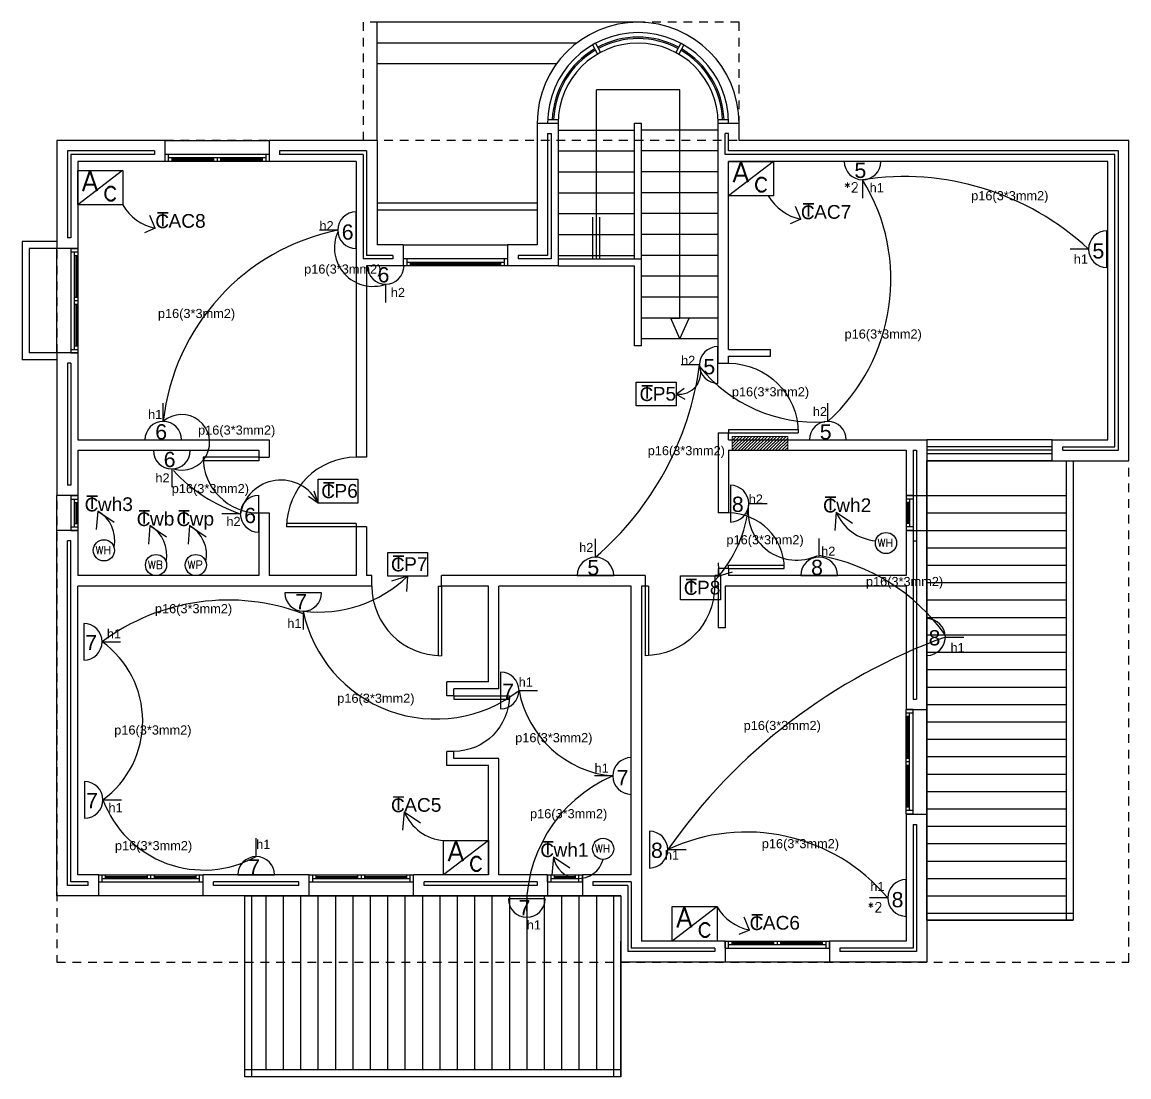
# Model space of a CAD drawing. Header units: millimetres. Extents: x -1152.8 to -1111.9, y 13007.9 to 13069.
# Drawn here: x -1152.81 to -1136.91, y 13053.82 to 13068.97 of the extents above; entities that cross this region are included whole.
import ezdxf
from ezdxf.enums import TextEntityAlignment as Align

# ---------------------------------------------------------------- set-up
doc = ezdxf.new("R2010")
doc.units = ezdxf.units.MM
doc.header["$LTSCALE"] = 0.5
doc.linetypes.add('HIDDEN', pattern=[0.375, 0.25, -0.125])
for name, color, linetype in [('1power', 2, 'CONTINUOUS'), ('A-DOOR', 4, 'CONTINUOUS'), ('A-FLOR-STRS', 2, 'CONTINUOUS'), ('A-WALL', 7, 'CONTINUOUS'), ('A-WINDOW', 150, 'CONTINUOUS'), ('M-BALCONY', 6, 'CONTINUOUS'), ('M-ELEV-LOWER', 8, 'CONTINUOUS'), ('M-FB', 4, 'CONTINUOUS'), ('M-outline-wall', 3, 'CONTINUOUS'), ('M-SANITARY', 1, 'CONTINUOUS'), ('M-TILING', 251, 'CONTINUOUS')]:
    doc.layers.add(name, color=color, linetype=linetype)
doc.layers.add('doors', color=2, linetype='CONTINUOUS', lineweight=9)
doc.layers.get('M-SANITARY').off()
doc.styles.add('RomanS', font='arial.ttf')
doc.styles.get("Standard").update_dxf_attribs({"font": 'romans.shx', "width": 0.8})

# ---------------------------------------------------------------- blocks, each defined once
blk = doc.blocks.new('D1000')
at = {"layer": 'A-DOOR'}
for p, q in [((0, 0), (-1000, 0)), ((0, 50), (-999, 50)), ((0, 50), (0, 0))]:
    blk.add_line(p, q, dxfattribs=at)
blk.add_arc((0, 0), 1000, 90, 180, dxfattribs=at)
blk = doc.blocks.new('D800')
at = {"layer": 'A-DOOR'}
for p, q in [((0, 0), (0, 50)), ((0, 50), (798, 50)), ((0, 0), (0, 50)), ((0, 0), (800, 0))]:
    blk.add_line(p, q, dxfattribs=at)
blk.add_arc((0, 0), 800, 0, 90, dxfattribs=at)

msp = doc.modelspace()

# ---------------------------------------------------------------- hatches: boundary and pattern name
at = {"layer": 'doors'}
h = msp.add_hatch(dxfattribs=at)
h.set_pattern_fill('ANSI31', color=256, scale=0.01)
h.set_pattern_definition([(45, (57.279495, 48.358567), (-0.0224506403, 0.0224506403), [])])
h.paths.add_polyline_path([(-1142.612, 13063.016), (-1142.612, 13062.816), (-1141.812, 13062.816), (-1141.812, 13063.016)])

# ---------------------------------------------------------------- linework, layer by layer
at = {"layer": '1power'}
for p, q in [((-1142.662, 13066.471), (-1142.662, 13066.966)), ((-1142.662, 13066.966), (-1142.017, 13066.966)), ((-1142.018, 13066.964), (-1142.662, 13066.471)), ((-1142.017, 13066.966), (-1142.017, 13066.471)), ((-1140.473, 13066.966), (-1141.001, 13066.966)), ((-1152.012, 13066.341), (-1152.012, 13066.837)), ((-1152.012, 13066.837), (-1151.367, 13066.837)), ((-1151.368, 13066.835), (-1152.012, 13066.341)), ((-1151.367, 13066.837), (-1151.367, 13066.341)), ((-1140.737, 13066.702), (-1140.737, 13066.438)), ((-1142.017, 13066.471), (-1142.662, 13066.471)), ((-1151.367, 13066.341), (-1152.012, 13066.341)), ((-1141.624, 13066.136), (-1141.702, 13066.319)), ((-1150.899, 13066.007), (-1150.977, 13066.189)), ((-1148.012, 13065.712), (-1148.012, 13066.241)), ((-1150.899, 13066.007), (-1151.053, 13065.941)), ((-1141.624, 13066.136), (-1141.778, 13066.071)), ((-1148.276, 13065.977), (-1148.54, 13065.977)), ((-1137.226, 13065.441), (-1137.226, 13065.97)), ((-1137.491, 13065.705), (-1137.755, 13065.705)), ((-1147.324, 13065.466), (-1147.853, 13065.466)), ((-1147.589, 13065.202), (-1147.589, 13064.938)), ((-1142.816, 13063.778), (-1142.816, 13064.306)), ((-1143.08, 13064.042), (-1143.345, 13064.042)), ((-1143.416, 13063.624), (-1143.301, 13063.707)), ((-1143.416, 13063.624), (-1143.292, 13063.549)), ((-1150.784, 13063.231), (-1150.784, 13063.495)), ((-1141.237, 13063.231), (-1141.237, 13063.495)), ((-1151.049, 13062.966), (-1150.52, 13062.966)), ((-1141.501, 13062.966), (-1140.972, 13062.966)), ((-1150.397, 13062.813), (-1150.926, 13062.813)), ((-1150.662, 13062.549), (-1150.662, 13062.285)), ((-1149.413, 13061.641), (-1149.413, 13062.17)), ((-1148.561, 13062.059), (-1148.618, 13062.231)), ((-1142.637, 13062.315), (-1142.637, 13061.786)), ((-1148.561, 13062.059), (-1148.698, 13062.151)), ((-1142.373, 13062.05), (-1142.108, 13062.05)), ((-1151.724, 13061.944), (-1151.746, 13061.68)), ((-1151.724, 13061.944), (-1151.488, 13061.783)), ((-1149.677, 13061.905), (-1149.941, 13061.905)), ((-1141.116, 13061.929), (-1141.138, 13061.665)), ((-1141.116, 13061.929), (-1140.88, 13061.768)), ((-1150.976, 13061.734), (-1150.998, 13061.47)), ((-1150.976, 13061.734), (-1150.74, 13061.573)), ((-1150.405, 13061.734), (-1150.427, 13061.47)), ((-1150.405, 13061.734), (-1150.169, 13061.573)), ((-1144.576, 13061.281), (-1144.576, 13061.545)), ((-1141.362, 13061.284), (-1141.362, 13061.548)), ((-1142.8, 13061.011), (-1142.805, 13061.2)), ((-1142.8, 13061.011), (-1142.605, 13061.07)), ((-1147.274, 13061.007), (-1147.507, 13060.937)), ((-1147.274, 13061.007), (-1147.288, 13060.789)), ((-1144.84, 13061.016), (-1144.311, 13061.016)), ((-1141.626, 13061.019), (-1141.097, 13061.019)), ((-1148.509, 13060.77), (-1149.038, 13060.77)), ((-1148.773, 13060.505), (-1148.773, 13060.241)), ((-1151.927, 13060.33), (-1151.927, 13059.801)), ((-1139.812, 13060.398), (-1139.812, 13059.87)), ((-1139.547, 13060.134), (-1139.283, 13060.134)), ((-1151.662, 13060.066), (-1151.398, 13060.066)), ((-1145.937, 13059.631), (-1145.937, 13059.102)), ((-1145.672, 13059.366), (-1145.408, 13059.366)), ((-1144.062, 13057.874), (-1144.062, 13058.402)), ((-1151.915, 13058.058), (-1151.915, 13057.53)), ((-1144.326, 13058.138), (-1144.59, 13058.138)), ((-1151.651, 13057.794), (-1151.386, 13057.794)), ((-1147.323, 13057.624), (-1147.345, 13057.36)), ((-1147.323, 13057.624), (-1147.087, 13057.463)), ((-1149.449, 13056.981), (-1149.449, 13057.245)), ((-1143.8, 13057.345), (-1143.8, 13056.816)), ((-1146.757, 13056.716), (-1146.757, 13057.212)), ((-1146.757, 13057.212), (-1146.112, 13057.212)), ((-1146.113, 13057.21), (-1146.757, 13056.716)), ((-1146.112, 13057.212), (-1146.112, 13056.716)), ((-1143.535, 13057.08), (-1143.271, 13057.08)), ((-1145.178, 13056.979), (-1145.2, 13056.714)), ((-1145.178, 13056.979), (-1144.942, 13056.817)), ((-1149.713, 13056.716), (-1149.185, 13056.716)), ((-1146.112, 13056.716), (-1146.757, 13056.716)), ((-1140.112, 13056.122), (-1140.112, 13056.65)), ((-1145.297, 13056.374), (-1145.826, 13056.374)), ((-1140.376, 13056.386), (-1140.64, 13056.386)), ((-1143.472, 13055.766), (-1143.472, 13056.262)), ((-1143.472, 13056.262), (-1142.828, 13056.262)), ((-1142.829, 13056.26), (-1143.472, 13055.766)), ((-1142.828, 13056.262), (-1142.828, 13055.766)), ((-1145.562, 13056.11), (-1145.562, 13055.846)), ((-1142.361, 13055.925), (-1142.439, 13056.108)), ((-1142.361, 13055.925), (-1142.515, 13055.859)), ((-1142.828, 13055.766), (-1143.472, 13055.766))]:
    msp.add_line(p, q, dxfattribs=at)
for points in [[(-1143.988, 13063.795), (-1143.416, 13063.795), (-1143.416, 13063.454), (-1143.988, 13063.454)], [(-1148.561, 13062.401), (-1147.989, 13062.401), (-1147.989, 13062.059), (-1148.561, 13062.059)], [(-1147.56, 13061.349), (-1146.988, 13061.349), (-1146.988, 13061.007), (-1147.56, 13061.007)], [(-1143.352, 13061.011), (-1142.78, 13061.011), (-1142.78, 13060.67), (-1143.352, 13060.67)]]:
    msp.add_lwpolyline(points, close=True, dxfattribs=at)
for centre in [(-1140.401, 13061.484), (-1151.637, 13061.379), (-1150.888, 13061.168), (-1150.317, 13061.168), (-1144.465, 13057.092)]:
    msp.add_circle(centre, 0.152, dxfattribs=at)
for centre, radius, start, end in [((-1140.737, 13066.966), 0.264, 180, 0), ((-1143.069, 13065.266), 2.739, 311.9971, 31.6232), ((-1140.142, 13062.855), 3.893, 47.0716, 98.7933), ((-1141.49, 13066.819), 0.695, 210.0176, 258.8661), ((-1150.765, 13066.689), 0.695, 210.0176, 258.8661), ((-1148.012, 13065.977), 0.264, 90, 270), ((-1147.649, 13062.885), 3.155, 101.4691, 173.7126), ((-1147.772, 13065.724), 0.553, 155.3801, 289.3685), ((-1137.226, 13065.705), 0.264, 90, 270), ((-1147.589, 13065.466), 0.264, 180, 0), ((-1142.816, 13064.042), 0.264, 90, 270), ((-1147.456, 13064.626), 4.415, 310.7276, 352.3964), ((-1143.372, 13063.933), 0.311, 261.848, 20.5738), ((-1141.417, 13065.354), 2.132, 218.7487, 273.6744), ((-1150.518, 13062.931), 0.4, 252.2381, 131.6079), ((-1150.784, 13062.966), 0.264, 0, 180), ((-1141.237, 13062.966), 0.264, 0, 180), ((-1150.662, 13062.813), 0.264, 180, 0), ((-1148.957, 13064.075), 2.286, 222.6568, 251.6581), ((-1149.093, 13061.794), 0.594, 26.4647, 169.2328), ((-1149.413, 13061.905), 0.264, 90, 270), ((-1142.637, 13062.05), 0.264, 270, 90), ((-1144.223, 13062.204), 1.856, 317.1481, 355.2572), ((-1141.685, 13061.935), 0.697, 170.5084, 295.5243), ((-1151.962, 13061.526), 0.481, 347.8707, 60.3355), ((-1140.499, 13062.182), 0.667, 202.2763, 265.6089), ((-1151.214, 13061.316), 0.481, 347.8707, 60.3355), ((-1150.643, 13061.316), 0.481, 347.8707, 60.3355), ((-1144.576, 13061.016), 0.264, 0, 180), ((-1141.362, 13061.019), 0.264, 0, 180), ((-1141.856, 13058.51), 2.839, 35.6778, 79.9806), ((-1148.549, 13062.326), 1.834, 262.9844, 314.0426), ((-1148.773, 13060.77), 0.264, 180, 0), ((-1149.852, 13057.63), 3.035, 69.1743, 126.6216), ((-1146.868, 13060.902), 1.946, 191.7629, 307.8969), ((-1151.927, 13060.066), 0.264, 270, 90), ((-1139.812, 13060.134), 0.264, 270, 90), ((-1136.72, 13052.311), 8.318, 109.8687, 145.0134), ((-1152.484, 13058.926), 1.405, 306.3765, 54.219), ((-1145.937, 13059.366), 0.264, 270, 90), ((-1144.192, 13059.637), 1.505, 190.3609, 264.8882), ((-1144.062, 13058.138), 0.264, 90, 270), ((-1151.915, 13057.794), 0.264, 270, 90), ((-1143.51, 13056.25), 2.057, 113.3864, 183.8998), ((-1150.199, 13058.336), 1.549, 200.4882, 298.9523), ((-1146.705, 13057.877), 0.667, 202.2763, 265.6089), ((-1143.8, 13057.08), 0.264, 270, 90), ((-1142.406, 13054.683), 2.65, 39.9866, 115.2177), ((-1149.449, 13056.716), 0.264, 0, 180), ((-1144.818, 13057.03), 0.364, 188.0959, 345.6638), ((-1140.112, 13056.386), 0.264, 90, 270), ((-1145.562, 13056.374), 0.264, 180, 0), ((-1142.227, 13056.608), 0.695, 210.0176, 258.8661)]:
    msp.add_arc(centre, radius, start, end, dxfattribs=at)
at = {"layer": 'A-FLOR-STRS'}
for p, q in [((-1144.562, 13065.566), (-1144.562, 13067.994)), ((-1143.362, 13067.994), (-1144.562, 13067.994)), ((-1143.362, 13064.716), (-1143.362, 13067.994)), ((-1145.112, 13067.416), (-1144.012, 13067.416)), ((-1144.012, 13065.566), (-1144.012, 13067.516)), ((-1144.012, 13067.516), (-1143.912, 13067.516)), ((-1143.912, 13064.316), (-1143.912, 13067.516)), ((-1142.812, 13067.416), (-1143.912, 13067.416)), ((-1145.112, 13067.116), (-1144.012, 13067.116)), ((-1142.812, 13067.116), (-1143.912, 13067.116)), ((-1145.112, 13066.816), (-1144.012, 13066.816)), ((-1142.812, 13066.816), (-1143.912, 13066.816)), ((-1145.112, 13066.516), (-1144.012, 13066.516)), ((-1143.509, 13066.516), (-1143.912, 13066.516)), ((-1142.812, 13066.516), (-1143.509, 13066.516)), ((-1145.112, 13066.216), (-1144.012, 13066.216)), ((-1144.612, 13065.566), (-1144.612, 13066.166)), ((-1144.512, 13065.566), (-1144.512, 13066.166)), ((-1142.812, 13066.216), (-1143.912, 13066.216)), ((-1145.112, 13065.916), (-1144.012, 13065.916)), ((-1142.812, 13065.916), (-1143.912, 13065.916)), ((-1145.112, 13065.616), (-1144.012, 13065.616)), ((-1145.112, 13065.566), (-1143.912, 13065.566)), ((-1142.812, 13065.616), (-1143.912, 13065.616)), ((-1145.112, 13065.466), (-1144.012, 13065.466)), ((-1144.012, 13064.316), (-1144.012, 13065.466)), ((-1142.812, 13065.316), (-1143.912, 13065.316)), ((-1142.812, 13065.016), (-1143.912, 13065.016)), ((-1142.812, 13064.716), (-1143.912, 13064.716)), ((-1142.812, 13064.416), (-1143.912, 13064.416)), ((-1143.912, 13064.316), (-1144.012, 13064.316))]:
    msp.add_line(p, q, dxfattribs=at)
for points in [[(-1143.362, 13064.416), (-1143.493, 13064.716), (-1143.362, 13064.716)], [(-1143.362, 13064.416), (-1143.23, 13064.716), (-1143.362, 13064.716)]]:
    msp.add_lwpolyline(points, dxfattribs=at)
at = {"layer": 'A-WALL'}
for p, q in [((-1145.412, 13067.516), (-1145.412, 13065.766)), ((-1145.412, 13067.516), (-1145.112, 13067.516)), ((-1145.112, 13067.516), (-1145.112, 13066.816)), ((-1145.112, 13067.516), (-1145.112, 13065.466)), ((-1142.812, 13064.066), (-1142.812, 13067.516)), ((-1142.812, 13067.516), (-1142.512, 13067.516)), ((-1142.512, 13067.266), (-1142.512, 13067.516)), ((-1150.762, 13067.266), (-1152.312, 13067.266)), ((-1152.312, 13067.266), (-1152.312, 13065.716)), ((-1150.762, 13067.266), (-1150.762, 13066.966)), ((-1147.712, 13067.266), (-1149.262, 13067.266)), ((-1149.262, 13067.266), (-1149.262, 13066.966)), ((-1147.712, 13067.266), (-1147.712, 13065.766)), ((-1145.262, 13067.366), (-1145.262, 13065.616)), ((-1145.262, 13067.366), (-1145.212, 13067.366)), ((-1145.212, 13067.366), (-1145.212, 13065.566)), ((-1142.662, 13067.366), (-1142.712, 13067.366)), ((-1142.712, 13067.066), (-1142.712, 13067.366)), ((-1142.662, 13067.116), (-1142.662, 13067.366)), ((-1136.912, 13067.266), (-1142.512, 13067.266)), ((-1136.912, 13062.666), (-1136.912, 13067.266)), ((-1150.912, 13067.116), (-1152.162, 13067.116)), ((-1152.162, 13067.116), (-1152.162, 13065.866)), ((-1150.912, 13067.116), (-1150.912, 13067.066)), ((-1147.862, 13067.116), (-1149.112, 13067.116)), ((-1149.112, 13067.116), (-1149.112, 13067.066)), ((-1147.862, 13067.116), (-1147.862, 13065.616)), ((-1137.062, 13067.116), (-1142.662, 13067.116)), ((-1137.062, 13062.816), (-1137.062, 13067.116)), ((-1150.912, 13067.066), (-1152.112, 13067.066)), ((-1152.112, 13067.066), (-1152.112, 13065.866)), ((-1150.762, 13066.966), (-1152.012, 13066.966)), ((-1152.012, 13066.966), (-1152.012, 13065.716)), ((-1148.012, 13066.966), (-1149.262, 13066.966)), ((-1147.912, 13067.066), (-1149.112, 13067.066)), ((-1148.012, 13066.966), (-1148.012, 13062.716)), ((-1147.912, 13067.066), (-1147.912, 13065.566)), ((-1137.112, 13067.066), (-1142.712, 13067.066)), ((-1137.212, 13066.966), (-1142.662, 13066.966)), ((-1142.662, 13064.266), (-1142.662, 13066.966)), ((-1137.212, 13062.966), (-1137.212, 13066.966)), ((-1137.112, 13062.866), (-1137.112, 13067.066)), ((-1152.112, 13065.866), (-1152.162, 13065.866)), ((-1152.012, 13065.716), (-1152.312, 13065.716)), ((-1147.337, 13065.766), (-1147.712, 13065.766)), ((-1147.337, 13065.766), (-1147.337, 13065.466)), ((-1145.412, 13065.766), (-1145.837, 13065.766)), ((-1145.837, 13065.766), (-1145.837, 13065.466)), ((-1147.487, 13065.566), (-1147.912, 13065.566)), ((-1147.487, 13065.616), (-1147.862, 13065.616)), ((-1147.487, 13065.616), (-1147.487, 13065.566)), ((-1145.262, 13065.616), (-1145.687, 13065.616)), ((-1145.687, 13065.616), (-1145.687, 13065.566)), ((-1145.212, 13065.566), (-1145.687, 13065.566)), ((-1147.862, 13065.466), (-1147.862, 13062.716)), ((-1147.337, 13065.466), (-1147.862, 13065.466)), ((-1145.112, 13065.466), (-1145.837, 13065.466)), ((-1142.662, 13064.266), (-1142.062, 13064.266)), ((-1142.062, 13064.166), (-1142.062, 13064.266)), ((-1152.012, 13064.216), (-1152.312, 13064.216)), ((-1152.312, 13064.216), (-1152.312, 13062.166)), ((-1152.012, 13064.216), (-1152.012, 13062.966)), ((-1142.662, 13064.066), (-1142.662, 13064.166)), ((-1142.662, 13064.166), (-1142.062, 13064.166)), ((-1152.112, 13064.066), (-1152.162, 13064.066)), ((-1152.162, 13064.066), (-1152.162, 13062.316)), ((-1152.112, 13064.066), (-1152.112, 13062.316)), ((-1142.812, 13064.066), (-1142.662, 13064.066)), ((-1152.012, 13062.966), (-1149.262, 13062.966)), ((-1149.262, 13062.966), (-1149.262, 13062.716)), ((-1142.812, 13063.066), (-1142.662, 13063.066)), ((-1142.812, 13063.066), (-1142.812, 13061.916)), ((-1142.662, 13062.966), (-1142.662, 13063.066)), ((-1142.662, 13062.966), (-1139.812, 13062.966)), ((-1139.812, 13062.966), (-1139.812, 13059.091)), ((-1138.012, 13062.966), (-1137.212, 13062.966)), ((-1138.012, 13062.666), (-1138.012, 13062.966)), ((-1152.012, 13062.816), (-1152.012, 13062.166)), ((-1152.012, 13062.816), (-1149.412, 13062.816)), ((-1149.412, 13062.816), (-1149.412, 13062.716)), ((-1142.662, 13062.816), (-1140.112, 13062.816)), ((-1142.662, 13062.816), (-1142.662, 13061.916)), ((-1142.462, 13062.816), (-1142.412, 13062.816)), ((-1140.112, 13062.816), (-1140.112, 13061.016)), ((-1140.012, 13062.816), (-1140.012, 13059.241)), ((-1140.012, 13062.816), (-1139.962, 13062.816)), ((-1139.962, 13062.816), (-1139.962, 13059.241)), ((-1137.862, 13062.866), (-1137.112, 13062.866)), ((-1137.862, 13062.816), (-1137.862, 13062.866)), ((-1137.862, 13062.816), (-1137.062, 13062.816)), ((-1149.412, 13062.716), (-1149.262, 13062.716)), ((-1147.862, 13062.716), (-1148.012, 13062.716)), ((-1138.012, 13062.666), (-1136.912, 13062.666)), ((-1152.112, 13062.316), (-1152.162, 13062.316)), ((-1152.012, 13062.166), (-1152.312, 13062.166)), ((-1140.112, 13062.166), (-1139.812, 13062.166)), ((-1149.412, 13061.916), (-1149.412, 13061.016)), ((-1149.412, 13061.916), (-1149.262, 13061.916)), ((-1149.262, 13061.916), (-1149.262, 13061.016)), ((-1142.662, 13061.916), (-1142.812, 13061.916)), ((-1148.012, 13061.716), (-1148.012, 13061.016)), ((-1147.862, 13061.716), (-1148.012, 13061.716)), ((-1147.862, 13061.716), (-1147.862, 13061.016)), ((-1152.312, 13056.416), (-1152.312, 13061.666)), ((-1152.012, 13061.666), (-1152.312, 13061.666)), ((-1152.012, 13061.666), (-1152.012, 13061.016)), ((-1140.112, 13061.666), (-1139.812, 13061.666)), ((-1152.162, 13056.566), (-1152.162, 13061.516)), ((-1152.112, 13061.516), (-1152.162, 13061.516)), ((-1152.112, 13056.616), (-1152.112, 13061.516)), ((-1140.012, 13061.516), (-1139.962, 13061.516)), ((-1142.812, 13061.116), (-1142.812, 13061.066)), ((-1142.662, 13061.116), (-1142.812, 13061.116)), ((-1142.812, 13061.066), (-1142.812, 13061.016)), ((-1142.662, 13061.116), (-1142.662, 13061.016)), ((-1149.412, 13061.016), (-1152.012, 13061.016)), ((-1148.012, 13061.016), (-1149.262, 13061.016)), ((-1147.787, 13061.016), (-1147.862, 13061.016)), ((-1147.787, 13060.866), (-1147.787, 13061.016)), ((-1146.787, 13060.866), (-1146.787, 13061.016)), ((-1143.862, 13061.016), (-1146.787, 13061.016)), ((-1143.862, 13061.016), (-1143.862, 13060.866)), ((-1142.862, 13061.016), (-1142.862, 13060.866)), ((-1142.812, 13061.016), (-1142.862, 13061.016)), ((-1140.112, 13061.016), (-1142.662, 13061.016)), ((-1152.012, 13056.716), (-1152.012, 13060.866)), ((-1147.787, 13060.866), (-1152.012, 13060.866)), ((-1146.112, 13060.866), (-1146.787, 13060.866)), ((-1146.112, 13059.491), (-1146.112, 13060.866)), ((-1145.962, 13059.391), (-1145.962, 13060.866)), ((-1144.062, 13060.866), (-1145.962, 13060.866)), ((-1144.062, 13056.716), (-1144.062, 13060.866)), ((-1143.912, 13060.866), (-1143.912, 13055.766)), ((-1143.862, 13060.866), (-1143.912, 13060.866)), ((-1142.812, 13060.866), (-1142.862, 13060.866)), ((-1142.812, 13060.866), (-1142.812, 13060.266)), ((-1140.112, 13060.866), (-1142.712, 13060.866)), ((-1142.712, 13060.866), (-1142.712, 13060.266)), ((-1140.112, 13060.866), (-1140.112, 13059.091)), ((-1142.712, 13060.266), (-1142.812, 13060.266)), ((-1146.112, 13059.491), (-1146.712, 13059.491)), ((-1146.712, 13059.291), (-1146.712, 13059.491)), ((-1145.962, 13059.391), (-1146.612, 13059.391)), ((-1146.612, 13059.291), (-1146.612, 13059.391)), ((-1146.612, 13059.291), (-1146.712, 13059.291)), ((-1140.012, 13059.241), (-1139.962, 13059.241)), ((-1140.112, 13059.091), (-1139.812, 13059.091)), ((-1146.712, 13058.291), (-1146.712, 13058.491)), ((-1146.612, 13058.491), (-1146.712, 13058.491)), ((-1146.612, 13058.391), (-1146.612, 13058.491)), ((-1145.962, 13058.391), (-1146.612, 13058.391)), ((-1145.962, 13056.716), (-1145.962, 13058.391)), ((-1146.112, 13058.291), (-1146.712, 13058.291)), ((-1146.112, 13056.716), (-1146.112, 13058.291)), ((-1140.112, 13057.591), (-1140.112, 13055.766)), ((-1140.112, 13057.591), (-1139.812, 13057.591)), ((-1139.812, 13057.591), (-1139.812, 13055.466)), ((-1140.012, 13057.441), (-1140.012, 13055.666)), ((-1140.012, 13057.441), (-1139.962, 13057.441)), ((-1139.962, 13057.441), (-1139.962, 13055.616)), ((-1151.862, 13056.616), (-1152.112, 13056.616)), ((-1151.712, 13056.716), (-1152.012, 13056.716)), ((-1151.862, 13056.566), (-1151.862, 13056.616)), ((-1151.712, 13056.416), (-1151.712, 13056.716)), ((-1148.687, 13056.716), (-1150.212, 13056.716)), ((-1150.212, 13056.416), (-1150.212, 13056.716)), ((-1148.837, 13056.616), (-1150.062, 13056.616)), ((-1150.062, 13056.566), (-1150.062, 13056.616)), ((-1148.837, 13056.566), (-1148.837, 13056.616)), ((-1148.687, 13056.416), (-1148.687, 13056.716)), ((-1146.112, 13056.716), (-1147.187, 13056.716)), ((-1147.187, 13056.416), (-1147.187, 13056.716)), ((-1145.412, 13056.616), (-1147.037, 13056.616)), ((-1147.037, 13056.566), (-1147.037, 13056.616)), ((-1145.262, 13056.716), (-1145.962, 13056.716)), ((-1145.412, 13056.616), (-1145.412, 13056.566)), ((-1145.262, 13056.716), (-1145.262, 13056.416)), ((-1144.062, 13056.716), (-1144.762, 13056.716)), ((-1144.762, 13056.716), (-1144.762, 13056.416)), ((-1144.062, 13056.616), (-1144.612, 13056.616)), ((-1144.612, 13056.616), (-1144.612, 13056.566)), ((-1144.062, 13056.616), (-1144.062, 13055.666)), ((-1151.862, 13056.566), (-1152.162, 13056.566)), ((-1148.837, 13056.566), (-1150.062, 13056.566)), ((-1145.412, 13056.566), (-1147.037, 13056.566)), ((-1144.112, 13056.566), (-1144.612, 13056.566)), ((-1144.112, 13056.566), (-1144.112, 13055.616)), ((-1151.712, 13056.416), (-1152.312, 13056.416)), ((-1148.687, 13056.416), (-1150.212, 13056.416)), ((-1145.262, 13056.416), (-1147.187, 13056.416)), ((-1144.212, 13056.416), (-1144.762, 13056.416)), ((-1144.212, 13056.416), (-1144.212, 13055.466)), ((-1142.862, 13055.666), (-1144.062, 13055.666)), ((-1142.712, 13055.766), (-1143.912, 13055.766)), ((-1142.862, 13055.666), (-1142.862, 13055.616)), ((-1142.712, 13055.766), (-1142.712, 13055.466)), ((-1140.112, 13055.766), (-1141.212, 13055.766)), ((-1141.212, 13055.766), (-1141.212, 13055.466)), ((-1140.012, 13055.666), (-1141.062, 13055.666)), ((-1141.062, 13055.666), (-1141.062, 13055.616)), ((-1142.862, 13055.616), (-1144.112, 13055.616)), ((-1139.962, 13055.616), (-1141.062, 13055.616)), ((-1142.712, 13055.466), (-1144.212, 13055.466)), ((-1139.812, 13055.466), (-1141.212, 13055.466))]:
    msp.add_line(p, q, dxfattribs=at)
at = {"layer": 'A-WINDOW'}
for p, q in [((-1144.618, 13068.638), (-1144.545, 13068.508)), ((-1144.574, 13068.663), (-1144.501, 13068.532)), ((-1143.349, 13068.663), (-1143.422, 13068.532)), ((-1143.305, 13068.638), (-1143.379, 13068.508)), ((-1145.261, 13067.566), (-1145.112, 13067.566)), ((-1142.813, 13067.566), (-1142.663, 13067.566)), ((-1150.762, 13067.266), (-1149.262, 13067.266)), ((-1149.262, 13067.066), (-1150.762, 13067.066)), ((-1150.762, 13067.066), (-1150.762, 13066.966)), ((-1149.262, 13066.966), (-1150.762, 13066.966)), ((-1150.712, 13067.066), (-1150.712, 13066.966)), ((-1149.312, 13067.016), (-1150.712, 13067.016)), ((-1150.662, 13067.016), (-1150.662, 13066.966)), ((-1150.062, 13066.996), (-1150.662, 13066.996)), ((-1150.062, 13066.986), (-1150.662, 13066.986)), ((-1150.062, 13067.016), (-1150.062, 13066.966)), ((-1150.012, 13067.016), (-1150.012, 13066.966)), ((-1149.962, 13067.016), (-1149.962, 13066.966)), ((-1149.362, 13066.996), (-1149.962, 13066.996)), ((-1149.362, 13066.986), (-1149.962, 13066.986)), ((-1149.362, 13067.016), (-1149.362, 13066.966)), ((-1149.312, 13067.066), (-1149.312, 13066.966)), ((-1149.262, 13067.066), (-1149.262, 13066.966)), ((-1152.312, 13064.216), (-1152.312, 13065.716)), ((-1152.112, 13065.716), (-1152.112, 13064.216)), ((-1152.112, 13065.716), (-1152.012, 13065.716)), ((-1152.112, 13065.666), (-1152.012, 13065.666)), ((-1152.062, 13065.666), (-1152.062, 13064.266)), ((-1152.012, 13065.716), (-1152.012, 13064.216)), ((-1147.337, 13065.766), (-1145.837, 13065.766)), ((-1152.062, 13065.616), (-1152.012, 13065.616)), ((-1152.042, 13065.616), (-1152.042, 13065.016)), ((-1152.032, 13065.616), (-1152.032, 13065.016)), ((-1145.837, 13065.566), (-1147.337, 13065.566)), ((-1147.337, 13065.566), (-1147.337, 13065.466)), ((-1147.287, 13065.566), (-1147.287, 13065.466)), ((-1145.887, 13065.516), (-1147.287, 13065.516)), ((-1147.237, 13065.516), (-1147.237, 13065.466)), ((-1145.937, 13065.516), (-1145.937, 13065.466)), ((-1145.887, 13065.566), (-1145.887, 13065.466)), ((-1145.837, 13065.566), (-1145.837, 13065.466)), ((-1145.837, 13065.466), (-1147.337, 13065.466)), ((-1145.937, 13065.496), (-1147.237, 13065.496)), ((-1145.937, 13065.486), (-1147.237, 13065.486)), ((-1152.062, 13065.016), (-1152.012, 13065.016)), ((-1152.062, 13064.966), (-1152.012, 13064.966)), ((-1152.062, 13064.916), (-1152.012, 13064.916)), ((-1152.042, 13064.916), (-1152.042, 13064.316)), ((-1152.032, 13064.916), (-1152.032, 13064.316)), ((-1152.112, 13064.266), (-1152.012, 13064.266)), ((-1152.062, 13064.316), (-1152.012, 13064.316)), ((-1152.112, 13064.216), (-1152.012, 13064.216)), ((-1138.012, 13062.966), (-1139.812, 13062.966)), ((-1138.012, 13062.866), (-1139.812, 13062.866)), ((-1138.012, 13062.816), (-1139.812, 13062.816)), ((-1138.012, 13062.766), (-1139.812, 13062.766)), ((-1138.012, 13062.666), (-1139.812, 13062.666)), ((-1152.312, 13061.666), (-1152.312, 13062.166)), ((-1152.112, 13062.166), (-1152.112, 13061.666)), ((-1152.112, 13062.166), (-1152.012, 13062.166)), ((-1152.112, 13062.116), (-1152.012, 13062.116)), ((-1152.062, 13062.116), (-1152.062, 13061.716)), ((-1152.062, 13062.066), (-1152.012, 13062.066)), ((-1152.042, 13062.066), (-1152.042, 13061.766)), ((-1152.032, 13062.066), (-1152.032, 13061.766)), ((-1152.012, 13062.166), (-1152.012, 13061.666)), ((-1140.112, 13062.166), (-1140.112, 13061.666)), ((-1140.012, 13062.166), (-1140.112, 13062.166)), ((-1140.012, 13062.116), (-1140.112, 13062.116)), ((-1140.062, 13062.066), (-1140.112, 13062.066)), ((-1140.092, 13062.066), (-1140.092, 13061.766)), ((-1140.082, 13062.066), (-1140.082, 13061.766)), ((-1140.062, 13062.116), (-1140.062, 13061.716)), ((-1140.012, 13062.166), (-1140.012, 13061.666)), ((-1139.812, 13061.666), (-1139.812, 13062.166)), ((-1152.112, 13061.716), (-1152.012, 13061.716)), ((-1152.062, 13061.766), (-1152.012, 13061.766)), ((-1140.062, 13061.766), (-1140.112, 13061.766)), ((-1140.012, 13061.716), (-1140.112, 13061.716)), ((-1152.112, 13061.666), (-1152.012, 13061.666)), ((-1140.012, 13061.666), (-1140.112, 13061.666)), ((-1140.112, 13057.591), (-1140.112, 13059.091)), ((-1140.012, 13059.091), (-1140.112, 13059.091)), ((-1140.012, 13059.041), (-1140.112, 13059.041)), ((-1140.062, 13058.991), (-1140.112, 13058.991)), ((-1140.092, 13058.391), (-1140.092, 13058.991)), ((-1140.082, 13058.391), (-1140.082, 13058.991)), ((-1140.062, 13057.641), (-1140.062, 13059.041)), ((-1140.012, 13057.591), (-1140.012, 13059.091)), ((-1139.812, 13059.091), (-1139.812, 13057.591)), ((-1140.062, 13058.391), (-1140.112, 13058.391)), ((-1140.062, 13058.341), (-1140.112, 13058.341)), ((-1140.062, 13058.291), (-1140.112, 13058.291)), ((-1140.092, 13057.691), (-1140.092, 13058.291)), ((-1140.082, 13057.691), (-1140.082, 13058.291)), ((-1140.062, 13057.691), (-1140.112, 13057.691)), ((-1140.012, 13057.641), (-1140.112, 13057.641)), ((-1140.012, 13057.591), (-1140.112, 13057.591)), ((-1151.712, 13056.716), (-1150.212, 13056.716)), ((-1151.712, 13056.616), (-1151.712, 13056.716)), ((-1151.712, 13056.616), (-1150.212, 13056.616)), ((-1151.662, 13056.616), (-1151.662, 13056.716)), ((-1151.662, 13056.666), (-1150.262, 13056.666)), ((-1151.612, 13056.666), (-1151.612, 13056.716)), ((-1151.612, 13056.696), (-1151.012, 13056.696)), ((-1151.612, 13056.686), (-1151.012, 13056.686)), ((-1151.012, 13056.666), (-1151.012, 13056.716)), ((-1150.962, 13056.666), (-1150.962, 13056.716)), ((-1150.912, 13056.666), (-1150.912, 13056.716)), ((-1150.912, 13056.696), (-1150.312, 13056.696)), ((-1150.912, 13056.686), (-1150.312, 13056.686)), ((-1150.312, 13056.666), (-1150.312, 13056.716)), ((-1150.262, 13056.616), (-1150.262, 13056.716)), ((-1150.212, 13056.616), (-1150.212, 13056.716)), ((-1148.687, 13056.716), (-1147.187, 13056.716)), ((-1148.687, 13056.616), (-1148.687, 13056.716)), ((-1148.687, 13056.616), (-1147.187, 13056.616)), ((-1148.637, 13056.616), (-1148.637, 13056.716)), ((-1148.637, 13056.666), (-1147.237, 13056.666)), ((-1148.587, 13056.666), (-1148.587, 13056.716)), ((-1148.587, 13056.696), (-1147.987, 13056.696)), ((-1148.587, 13056.686), (-1147.987, 13056.686)), ((-1147.987, 13056.666), (-1147.987, 13056.716)), ((-1147.937, 13056.666), (-1147.937, 13056.716)), ((-1147.887, 13056.666), (-1147.887, 13056.716)), ((-1147.887, 13056.696), (-1147.287, 13056.696)), ((-1147.887, 13056.686), (-1147.287, 13056.686)), ((-1147.287, 13056.666), (-1147.287, 13056.716)), ((-1147.237, 13056.616), (-1147.237, 13056.716)), ((-1147.187, 13056.616), (-1147.187, 13056.716)), ((-1145.262, 13056.716), (-1144.762, 13056.716)), ((-1145.262, 13056.616), (-1145.262, 13056.716)), ((-1145.262, 13056.616), (-1144.762, 13056.616)), ((-1145.212, 13056.616), (-1145.212, 13056.716)), ((-1145.212, 13056.666), (-1144.812, 13056.666)), ((-1145.162, 13056.666), (-1145.162, 13056.716)), ((-1145.162, 13056.696), (-1144.862, 13056.696)), ((-1145.162, 13056.686), (-1144.862, 13056.686)), ((-1144.862, 13056.666), (-1144.862, 13056.716)), ((-1144.812, 13056.616), (-1144.812, 13056.716)), ((-1144.762, 13056.616), (-1144.762, 13056.716)), ((-1150.212, 13056.416), (-1151.712, 13056.416)), ((-1147.187, 13056.416), (-1148.687, 13056.416)), ((-1144.762, 13056.416), (-1145.262, 13056.416)), ((-1142.712, 13055.766), (-1141.212, 13055.766)), ((-1142.712, 13055.666), (-1142.712, 13055.766)), ((-1142.712, 13055.666), (-1141.212, 13055.666)), ((-1142.662, 13055.666), (-1142.662, 13055.766)), ((-1142.662, 13055.716), (-1141.262, 13055.716)), ((-1142.612, 13055.716), (-1142.612, 13055.766)), ((-1142.612, 13055.746), (-1142.012, 13055.746)), ((-1142.612, 13055.736), (-1142.012, 13055.736)), ((-1142.012, 13055.716), (-1142.012, 13055.766)), ((-1141.962, 13055.716), (-1141.962, 13055.766)), ((-1141.912, 13055.716), (-1141.912, 13055.766)), ((-1141.912, 13055.746), (-1141.312, 13055.746)), ((-1141.912, 13055.736), (-1141.312, 13055.736)), ((-1141.312, 13055.716), (-1141.312, 13055.766)), ((-1141.262, 13055.666), (-1141.262, 13055.766)), ((-1141.212, 13055.666), (-1141.212, 13055.766)), ((-1141.212, 13055.466), (-1142.712, 13055.466))]:
    msp.add_line(p, q, dxfattribs=at)
for radius, end in [(1.45, 179.9991), (1.3, 179.9986), (1.15, 179.9986)]:
    msp.add_arc((-1143.962, 13067.516), radius, 0.0011, end, dxfattribs=at)
at = {"layer": 'A-WINDOW', "color": 252}
for radius, start, end in [(1.235, 61.94, 118.0599), (1.215, 61.9591, 118.0408), (1.235, 120.3797, 177.6785), (1.215, 120.3988, 177.6402), (1.215, 2.3596, 59.6011), (1.235, 2.3214, 59.6202)]:
    msp.add_arc((-1143.962, 13067.516), radius, start, end, dxfattribs=at)
at = {"layer": 'doors'}
msp.add_lwpolyline([(-1142.612, 13063.016), (-1141.812, 13063.016), (-1141.812, 13062.816), (-1142.612, 13062.816), (-1142.612, 13063.016)], dxfattribs=at)
at = {"layer": 'M-BALCONY'}
for p, q in [((-1137.812, 13062.666), (-1137.812, 13056.066)), ((-1137.712, 13062.666), (-1137.712, 13056.066)), ((-1149.612, 13053.816), (-1149.612, 13056.416)), ((-1149.512, 13053.816), (-1149.512, 13056.416)), ((-1144.312, 13053.816), (-1144.312, 13056.416)), ((-1139.812, 13056.166), (-1137.712, 13056.166)), ((-1139.812, 13056.066), (-1137.712, 13056.066)), ((-1144.212, 13053.816), (-1144.212, 13055.766)), ((-1144.212, 13053.916), (-1149.612, 13053.916)), ((-1144.212, 13053.816), (-1149.612, 13053.816))]:
    msp.add_line(p, q, dxfattribs=at)
for points in [[(-1137.712, 13056.066), (-1139.812, 13056.066), (-1139.812, 13062.666), (-1137.712, 13062.666)], [(-1144.212, 13053.816), (-1149.612, 13053.816), (-1149.612, 13056.416), (-1144.212, 13056.416)]]:
    msp.add_lwpolyline(points, close=True, dxfattribs=at)
at = {"layer": 'M-ELEV-LOWER'}
for p, q in [((-1143.962, 13068.966), (-1147.712, 13068.966)), ((-1147.712, 13067.266), (-1147.712, 13068.966)), ((-1144.845, 13068.666), (-1147.712, 13068.666)), ((-1145.136, 13068.366), (-1147.712, 13068.366))]:
    msp.add_line(p, q, dxfattribs=at)
at = {"layer": 'M-FB'}
for p, q in [((-1145.412, 13066.366), (-1147.712, 13066.366)), ((-1145.412, 13066.266), (-1147.712, 13066.266)), ((-1152.812, 13065.816), (-1152.812, 13064.116)), ((-1152.312, 13065.816), (-1152.812, 13065.816)), ((-1152.712, 13065.716), (-1152.712, 13064.216)), ((-1152.312, 13065.716), (-1152.712, 13065.716)), ((-1152.312, 13064.116), (-1152.812, 13064.116)), ((-1152.312, 13064.216), (-1152.712, 13064.216))]:
    msp.add_line(p, q, dxfattribs=at)
at = {"layer": 'M-outline-wall', "linetype": 'HIDDEN'}
for points in [[(-1142.512, 13067.266), (-1142.512, 13068.966), (-1147.912, 13068.966), (-1147.912, 13067.266)], [(-1144.212, 13055.466), (-1144.212, 13053.816), (-1149.612, 13053.816), (-1149.612, 13055.466)]]:
    msp.add_lwpolyline(points, dxfattribs=at)
msp.add_lwpolyline([(-1136.912, 13067.266), (-1152.312, 13067.266), (-1152.312, 13055.466), (-1136.912, 13055.466)], close=True, dxfattribs=at)
at = {"layer": 'M-TILING'}
for p, q in [((-1139.812, 13062.166), (-1137.812, 13062.166)), ((-1139.812, 13061.916), (-1137.812, 13061.916)), ((-1139.812, 13061.666), (-1137.812, 13061.666)), ((-1139.812, 13061.416), (-1137.812, 13061.416)), ((-1139.812, 13061.166), (-1137.812, 13061.166)), ((-1139.812, 13060.916), (-1137.812, 13060.916)), ((-1139.812, 13060.666), (-1137.812, 13060.666)), ((-1139.812, 13060.416), (-1137.812, 13060.416)), ((-1139.812, 13060.166), (-1137.812, 13060.166)), ((-1139.812, 13059.916), (-1137.812, 13059.916)), ((-1139.812, 13059.666), (-1137.812, 13059.666)), ((-1139.812, 13059.416), (-1137.812, 13059.416)), ((-1139.812, 13059.166), (-1137.812, 13059.166)), ((-1139.812, 13058.916), (-1137.812, 13058.916)), ((-1139.812, 13058.666), (-1137.812, 13058.666)), ((-1139.812, 13058.416), (-1137.812, 13058.416)), ((-1139.812, 13058.166), (-1137.812, 13058.166)), ((-1139.812, 13057.916), (-1137.812, 13057.916)), ((-1139.812, 13057.666), (-1137.812, 13057.666)), ((-1139.812, 13057.416), (-1137.812, 13057.416)), ((-1139.812, 13057.166), (-1137.812, 13057.166)), ((-1139.812, 13056.916), (-1137.812, 13056.916)), ((-1139.812, 13056.666), (-1137.812, 13056.666)), ((-1149.312, 13056.416), (-1149.312, 13053.916)), ((-1149.062, 13056.416), (-1149.062, 13053.916)), ((-1148.812, 13056.416), (-1148.812, 13053.916)), ((-1148.562, 13056.416), (-1148.562, 13053.916)), ((-1148.312, 13056.416), (-1148.312, 13053.916)), ((-1148.062, 13056.416), (-1148.062, 13053.916)), ((-1147.812, 13056.416), (-1147.812, 13053.916)), ((-1147.562, 13056.416), (-1147.562, 13053.916)), ((-1147.312, 13056.416), (-1147.312, 13053.916)), ((-1147.062, 13056.416), (-1147.062, 13053.916)), ((-1146.812, 13056.416), (-1146.812, 13053.916)), ((-1146.562, 13056.416), (-1146.562, 13053.916)), ((-1146.312, 13056.416), (-1146.312, 13053.916)), ((-1146.062, 13056.416), (-1146.062, 13053.916)), ((-1145.812, 13056.416), (-1145.812, 13053.916)), ((-1145.562, 13056.416), (-1145.562, 13053.916)), ((-1145.312, 13056.416), (-1145.312, 13053.916)), ((-1145.062, 13056.416), (-1145.062, 13053.916)), ((-1144.812, 13056.416), (-1144.812, 13053.916)), ((-1144.562, 13056.416), (-1144.562, 13053.916)), ((-1139.812, 13056.416), (-1137.812, 13056.416))]:
    msp.add_line(p, q, dxfattribs=at)

# ---------------------------------------------------------------- block references
at = {"layer": 'M-SANITARY'}
for name, p, xscale, yscale, zscale in [('D1000', (-1142.662, 13063.066), -0.0009999999892898, 0.0009999999892898, 0.0009999999892898), ('D1000', (-1148.012, 13061.716), 0.0009999999892898, 0.0009999999892898, 0.0009999999892898), ('D800', (-1142.662, 13061.116), 0.0010000000474975, 0.0010000000474975, 0.0010000000474975)]:
    msp.add_blockref(name, p, dxfattribs=dict(at, xscale=xscale, yscale=yscale, zscale=zscale))
for name, p, xscale, yscale, zscale, rotation in [('D800', (-1149.412, 13062.716), 0.0010000000474975, 0.0010000000474975, 0.0010000000474975, 180), ('D1000', (-1146.787, 13060.866), 0.0009999999892898, 0.0009999999892898, 0.0009999999892898, 90), ('D1000', (-1143.862, 13060.866), -0.0009999999892898, 0.0009999999892898, 0.0009999999892898, 270), ('D800', (-1146.612, 13059.291), -0.0010000000474975, 0.0010000000474975, 0.0010000000474975, 180)]:
    msp.add_blockref(name, p, dxfattribs=dict(at, xscale=xscale, yscale=yscale, zscale=zscale, rotation=rotation))

# ---------------------------------------------------------------- texts
at = {"layer": '1power'}
for s, height, p in [('A', 0.295, (-1142.602, 13066.667)), ('A', 0.295, (-1151.952, 13066.538)), ('c', 0.295, (-1142.308, 13066.532)), ('*2', 0.1378, (-1141.003, 13066.525)), ('c', 0.295, (-1151.658, 13066.403)), ('A', 0.295, (-1146.697, 13056.913)), ('c', 0.295, (-1146.403, 13056.778)), ('*2', 0.1378, (-1140.665, 13056.184)), ('A', 0.295, (-1143.413, 13055.963)), ('c', 0.295, (-1143.119, 13055.828))]:
    msp.add_text(s, height=height, dxfattribs=at).set_placement(p)
at = {"layer": '1power', "style": 'RomanS'}
for s, height, p in [('5', 0.219, (-1140.854, 13066.728)), ('h1', 0.1311, (-1140.636, 13066.523)), ('p16(3*3mm2)', 0.13111, (-1139.177, 13066.408)), ('C', 0.197, (-1141.624, 13066.136)), ('T', 0.197, (-1141.599, 13066.17)), ('AC7', 0.1967, (-1141.434, 13066.142)), ('C', 0.197, (-1150.899, 13066.007)), ('T', 0.197, (-1150.874, 13066.04)), ('AC8', 0.1967, (-1150.709, 13066.013)), ('h2', 0.1311, (-1148.54, 13065.977)), ('6', 0.219, (-1148.22, 13065.842)), ('5', 0.219, (-1137.435, 13065.571)), ('h1', 0.1311, (-1137.703, 13065.498)), ('p16(3*3mm2)', 0.13111, (-1148.76, 13065.354)), ('6', 0.219, (-1147.705, 13065.228)), ('h2', 0.1311, (-1147.515, 13065.018)), ('p16(3*3mm2)', 0.13111, (-1150.861, 13064.716)), ('p16(3*3mm2)', 0.13111, (-1140.996, 13064.421)), ('h2', 0.1311, (-1143.345, 13064.042)), ('5', 0.219, (-1143.025, 13063.908)), ('C', 0.197, (-1143.942, 13063.524)), ('T', 0.197, (-1143.917, 13063.557)), ('P5', 0.1967, (-1143.752, 13063.53)), ('p16(3*3mm2)', 0.13111, (-1142.615, 13063.591)), ('h2', 0.1311, (-1141.452, 13063.307)), ('h1', 0.1311, (-1151.002, 13063.266)), ('6', 0.219, (-1150.899, 13062.972)), ('p16(3*3mm2)', 0.13111, (-1150.284, 13063.041)), ('5', 0.219, (-1141.352, 13062.972)), ('p16(3*3mm2)', 0.13111, (-1143.824, 13062.746)), ('6', 0.219, (-1150.778, 13062.575)), ('h2', 0.1311, (-1150.897, 13062.354)), ('p16(3*3mm2)', 0.13111, (-1150.662, 13062.201)), ('C', 0.197, (-1148.515, 13062.129)), ('T', 0.197, (-1148.49, 13062.162)), ('P6', 0.1967, (-1148.325, 13062.135)), ('T', 0.197, (-1151.889, 13061.971)), ('h2', 0.1311, (-1142.373, 13062.05)), ('C', 0.197, (-1151.914, 13061.938)), ('wh3', 0.1967, (-1151.724, 13061.944)), ('8', 0.219, (-1142.615, 13061.931)), ('C', 0.197, (-1141.306, 13061.923)), ('T', 0.197, (-1141.281, 13061.956)), ('wh2', 0.1967, (-1141.116, 13061.929)), ('C', 0.197, (-1151.166, 13061.728)), ('T', 0.197, (-1151.141, 13061.761)), ('wb', 0.1967, (-1150.976, 13061.734)), ('C', 0.197, (-1150.595, 13061.728)), ('T', 0.197, (-1150.57, 13061.761)), ('wp', 0.1967, (-1150.405, 13061.734)), ('h2', 0.1311, (-1149.877, 13061.729)), ('6', 0.219, (-1149.621, 13061.771)), ('p16(3*3mm2)', 0.13111, (-1142.693, 13061.466)), ('h2', 0.1311, (-1144.809, 13061.355)), ('h2', 0.1311, (-1141.332, 13061.301)), ('C', 0.197, (-1147.514, 13061.077)), ('T', 0.197, (-1147.489, 13061.11)), ('P7', 0.1967, (-1147.324, 13061.083)), ('5', 0.219, (-1144.691, 13061.022)), ('8', 0.219, (-1141.477, 13061.025)), ('C', 0.197, (-1143.306, 13060.74)), ('T', 0.197, (-1143.281, 13060.773)), ('P8', 0.1967, (-1143.116, 13060.746)), ('p16(3*3mm2)', 0.13111, (-1140.689, 13060.866)), ('7', 0.219, (-1148.89, 13060.531)), ('p16(3*3mm2)', 0.13111, (-1150.904, 13060.476)), ('h1', 0.1311, (-1149.002, 13060.265)), ('7', 0.219, (-1151.904, 13059.946)), ('h1', 0.1311, (-1151.594, 13060.115)), ('8', 0.219, (-1139.789, 13060.014)), ('h1', 0.1311, (-1139.474, 13059.916)), ('7', 0.219, (-1145.914, 13059.247)), ('h1', 0.1311, (-1145.678, 13059.422)), ('p16(3*3mm2)', 0.13111, (-1148.284, 13059.189)), ('p16(3*3mm2)', 0.13111, (-1151.488, 13058.733)), ('p16(3*3mm2)', 0.13111, (-1142.446, 13058.798)), ('p16(3*3mm2)', 0.13111, (-1145.728, 13058.623)), ('h1', 0.1311, (-1144.588, 13058.185)), ('7', 0.219, (-1144.27, 13058.004)), ('7', 0.219, (-1151.893, 13057.675)), ('h1', 0.1311, (-1151.571, 13057.617)), ('C', 0.197, (-1147.513, 13057.618)), ('T', 0.197, (-1147.488, 13057.651)), ('AC5', 0.1967, (-1147.323, 13057.624)), ('p16(3*3mm2)', 0.13111, (-1145.515, 13057.531)), ('p16(3*3mm2)', 0.13111, (-1151.478, 13057.072)), ('h1', 0.1311, (-1149.449, 13057.091)), ('C', 0.197, (-1145.368, 13056.973)), ('T', 0.197, (-1145.343, 13057.006)), ('wh1', 0.1967, (-1145.178, 13056.979)), ('8', 0.219, (-1143.777, 13056.961)), ('p16(3*3mm2)', 0.13111, (-1142.185, 13057.101)), ('7', 0.219, (-1149.564, 13056.722)), ('h1', 0.1311, (-1143.577, 13056.938)), ('h1', 0.1311, (-1140.626, 13056.484)), ('8', 0.219, (-1140.32, 13056.252)), ('7', 0.219, (-1145.678, 13056.136)), ('T', 0.197, (-1142.336, 13055.958)), ('AC6', 0.1967, (-1142.171, 13055.931)), ('h1', 0.1311, (-1145.562, 13055.933)), ('C', 0.197, (-1142.361, 13055.925))]:
    msp.add_text(s, height=height, dxfattribs=at).set_placement(p)
at = {"layer": '1power'}
for s, p in [('WH', (-1140.411, 13061.429)), ('WH', (-1151.646, 13061.325)), ('WB', (-1150.898, 13061.114)), ('WP', (-1150.327, 13061.114)), ('WH', (-1144.474, 13057.038))]:
    msp.add_text(s, height=0.114, dxfattribs=at).set_placement(p, align=Align.CENTER)

doc.saveas('drawing.dxf')
